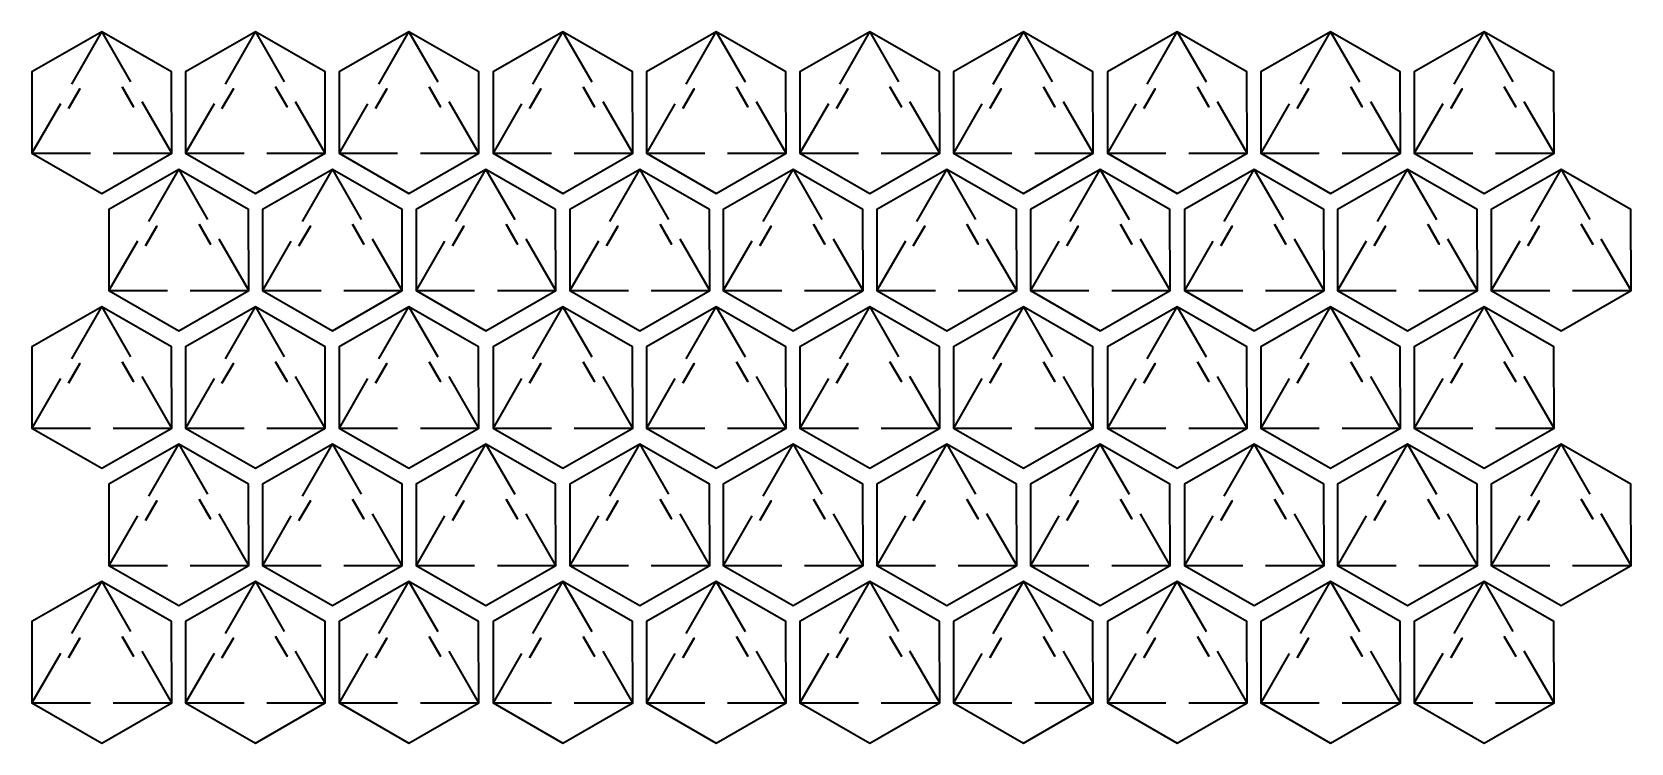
# Model space of a CAD drawing. Header units: inches. Extents: x 3 to 398, y -178 to -2.
import ezdxf

# ---------------------------------------------------------------- set-up
doc = ezdxf.new("R2010")
doc.units = ezdxf.units.IN
doc.header["$MEASUREMENT"] = 0
doc.layers.add('OneHexagon', color=7, linetype='Continuous')

msp = doc.modelspace()

# ---------------------------------------------------------------- linework, layer by layer
at = {"layer": 'OneHexagon', "color": 7, "lineweight": 35, "true_color": 0xffffff}
for points in [[(2.7, -32.03), (20, -42), (37.3, -32.03), (37.25, -11.9), (20, -2), (2.7, -11.9), (2.7, -32.03)], [(12.57, -14.91), (20, -2)], [(20, -2), (27.12, -14.38)], [(40.7, -32.03), (58, -42), (75.3, -32.03), (75.25, -11.9), (58, -2), (40.7, -11.9), (40.7, -32.03)], [(50.57, -14.91), (58, -2)], [(58, -2), (65.12, -14.38)], [(78.7, -32.03), (96, -42), (113.3, -32.03), (113.25, -11.9), (96, -2), (78.7, -11.9), (78.7, -32.03)], [(88.57, -14.91), (96, -2)], [(96, -2), (103.12, -14.38)], [(116.8, -32.03), (134.1, -42), (151.4, -32.03), (151.35, -11.9), (134.1, -2), (116.8, -11.9), (116.8, -32.03)], [(126.67, -14.91), (134.1, -2)], [(134.1, -2), (141.22, -14.38)], [(154.75, -32.03), (172.05, -42), (189.35, -32.03), (189.29, -11.9), (172.05, -2), (154.75, -11.9), (154.75, -32.03)], [(164.62, -14.91), (172.05, -2)], [(172.05, -2), (179.17, -14.38)], [(192.75, -32.03), (210.05, -42), (227.35, -32.03), (227.29, -11.9), (210.05, -2), (192.75, -11.9), (192.75, -32.03)], [(202.62, -14.91), (210.05, -2)], [(210.05, -2), (217.17, -14.38)], [(230.75, -32.03), (248.05, -42), (265.35, -32.03), (265.29, -11.9), (248.05, -2), (230.75, -11.9), (230.75, -32.03)], [(240.62, -14.91), (248.05, -2)], [(248.05, -2), (255.17, -14.38)], [(268.85, -32.03), (286.15, -42), (303.45, -32.03), (303.39, -11.9), (286.15, -2), (268.85, -11.9), (268.85, -32.03)], [(278.72, -14.91), (286.15, -2)], [(286.15, -2), (293.27, -14.38)], [(306.79, -32.03), (324.09, -42), (341.39, -32.03), (341.34, -11.9), (324.09, -2), (306.79, -11.9), (306.79, -32.03)], [(316.67, -14.91), (324.09, -2)], [(324.09, -2), (331.22, -14.38)], [(344.79, -32.03), (362.09, -42), (379.39, -32.03), (379.34, -11.9), (362.09, -2), (344.79, -11.9), (344.79, -32.03)], [(354.67, -14.91), (362.09, -2)], [(362.09, -2), (369.22, -14.38)], [(22.82, -32.03), (37.3, -32.03), (29.95, -19.27)], [(60.82, -32.03), (75.3, -32.03), (67.95, -19.27)], [(98.82, -32.03), (113.3, -32.03), (105.95, -19.27)], [(136.92, -32.03), (151.4, -32.03), (144.05, -19.27)], [(174.87, -32.03), (189.35, -32.03), (181.99, -19.27)], [(212.87, -32.03), (227.35, -32.03), (219.99, -19.27)], [(250.87, -32.03), (265.35, -32.03), (257.99, -19.27)], [(288.97, -32.03), (303.45, -32.03), (296.09, -19.27)], [(326.92, -32.03), (341.39, -32.03), (334.04, -19.27)], [(364.92, -32.03), (379.39, -32.03), (372.04, -19.27)], [(9.75, -19.8), (2.7, -32.03), (17.18, -32.03)], [(47.75, -19.8), (40.7, -32.03), (55.18, -32.03)], [(85.75, -19.8), (78.7, -32.03), (93.18, -32.03)], [(123.85, -19.8), (116.8, -32.03), (131.28, -32.03)], [(161.8, -19.8), (154.75, -32.03), (169.23, -32.03)], [(199.8, -19.8), (192.75, -32.03), (207.23, -32.03)], [(237.8, -19.8), (230.75, -32.03), (245.23, -32.03)], [(275.9, -19.8), (268.85, -32.03), (283.33, -32.03)], [(313.84, -19.8), (306.79, -32.03), (321.27, -32.03)], [(351.84, -19.8), (344.79, -32.03), (359.27, -32.03)], [(21.75, -66.03), (39.05, -76), (56.35, -66.03), (56.3, -45.9), (39.05, -36), (21.75, -45.9), (21.75, -66.03)], [(31.62, -48.91), (39.05, -36)], [(39.05, -36), (46.17, -48.38)], [(59.75, -66.03), (77.05, -76), (94.35, -66.03), (94.3, -45.9), (77.05, -36), (59.75, -45.9), (59.75, -66.03)], [(69.62, -48.91), (77.05, -36)], [(77.05, -36), (84.17, -48.38)], [(97.75, -66.03), (115.05, -76), (132.35, -66.03), (132.3, -45.9), (115.05, -36), (97.75, -45.9), (97.75, -66.03)], [(107.62, -48.91), (115.05, -36)], [(115.05, -36), (122.17, -48.38)], [(135.85, -66.03), (153.15, -76), (170.45, -66.03), (170.4, -45.9), (153.15, -36), (135.85, -45.9), (135.85, -66.03)], [(145.72, -48.91), (153.15, -36)], [(153.15, -36), (160.27, -48.38)], [(173.8, -66.03), (191.1, -76), (208.4, -66.03), (208.34, -45.9), (191.1, -36), (173.8, -45.9), (173.8, -66.03)], [(183.67, -48.91), (191.1, -36)], [(191.1, -36), (198.22, -48.38)], [(211.8, -66.03), (229.1, -76), (246.4, -66.03), (246.34, -45.9), (229.1, -36), (211.8, -45.9), (211.8, -66.03)], [(221.67, -48.91), (229.1, -36)], [(229.1, -36), (236.22, -48.38)], [(249.8, -66.03), (267.1, -76), (284.4, -66.03), (284.34, -45.9), (267.1, -36), (249.8, -45.9), (249.8, -66.03)], [(259.67, -48.91), (267.1, -36)], [(267.1, -36), (274.22, -48.38)], [(287.9, -66.03), (305.2, -76), (322.5, -66.03), (322.44, -45.9), (305.2, -36), (287.9, -45.9), (287.9, -66.03)], [(297.77, -48.91), (305.2, -36)], [(305.2, -36), (312.32, -48.38)], [(325.84, -66.03), (343.14, -76), (360.44, -66.03), (360.39, -45.9), (343.14, -36), (325.84, -45.9), (325.84, -66.03)], [(335.72, -48.91), (343.14, -36)], [(343.14, -36), (350.27, -48.38)], [(363.84, -66.03), (381.14, -76), (398.44, -66.03), (398.39, -45.9), (381.14, -36), (363.84, -45.9), (363.84, -66.03)], [(373.72, -48.91), (381.14, -36)], [(381.14, -36), (388.27, -48.38)], [(28.8, -53.8), (21.75, -66.03), (36.23, -66.03)], [(41.87, -66.03), (56.35, -66.03), (49, -53.27)], [(66.8, -53.8), (59.75, -66.03), (74.23, -66.03)], [(79.87, -66.03), (94.35, -66.03), (87, -53.27)], [(104.8, -53.8), (97.75, -66.03), (112.23, -66.03)], [(117.87, -66.03), (132.35, -66.03), (125, -53.27)], [(142.9, -53.8), (135.85, -66.03), (150.33, -66.03)], [(155.97, -66.03), (170.45, -66.03), (163.1, -53.27)], [(180.85, -53.8), (173.8, -66.03), (188.28, -66.03)], [(193.92, -66.03), (208.4, -66.03), (201.04, -53.27)], [(218.85, -53.8), (211.8, -66.03), (226.28, -66.03)], [(231.92, -66.03), (246.4, -66.03), (239.04, -53.27)], [(256.85, -53.8), (249.8, -66.03), (264.28, -66.03)], [(269.92, -66.03), (284.4, -66.03), (277.04, -53.27)], [(294.95, -53.8), (287.9, -66.03), (302.38, -66.03)], [(308.02, -66.03), (322.5, -66.03), (315.14, -53.27)], [(332.89, -53.8), (325.84, -66.03), (340.32, -66.03)], [(345.97, -66.03), (360.44, -66.03), (353.09, -53.27)], [(370.89, -53.8), (363.84, -66.03), (378.32, -66.03)], [(383.97, -66.03), (398.44, -66.03), (391.09, -53.27)], [(2.7, -100.03), (20, -110), (37.3, -100.03), (37.24, -79.9), (20, -70), (2.7, -79.9), (2.7, -100.03)], [(12.57, -82.91), (20, -70)], [(20, -70), (27.12, -82.38)], [(40.7, -100.03), (58, -110), (75.3, -100.03), (75.24, -79.9), (58, -70), (40.7, -79.9), (40.7, -100.03)], [(50.57, -82.91), (58, -70)], [(58, -70), (65.12, -82.38)], [(78.7, -100.03), (96, -110), (113.3, -100.03), (113.24, -79.9), (96, -70), (78.7, -79.9), (78.7, -100.03)], [(88.57, -82.91), (96, -70)], [(96, -70), (103.12, -82.38)], [(116.8, -100.03), (134.1, -110), (151.4, -100.03), (151.34, -79.9), (134.1, -70), (116.8, -79.9), (116.8, -100.03)], [(126.67, -82.91), (134.1, -70)], [(134.1, -70), (141.22, -82.38)], [(154.75, -100.03), (172.05, -110), (189.35, -100.03), (189.29, -79.9), (172.05, -70), (154.75, -79.9), (154.75, -100.03)], [(164.62, -82.91), (172.05, -70)], [(172.05, -70), (179.17, -82.38)], [(192.75, -100.03), (210.05, -110), (227.35, -100.03), (227.29, -79.9), (210.05, -70), (192.75, -79.9), (192.75, -100.03)], [(202.62, -82.91), (210.05, -70)], [(210.05, -70), (217.17, -82.38)], [(230.75, -100.03), (248.05, -110), (265.35, -100.03), (265.29, -79.9), (248.05, -70), (230.75, -79.9), (230.75, -100.03)], [(240.62, -82.91), (248.05, -70)], [(248.05, -70), (255.17, -82.38)], [(268.85, -100.03), (286.15, -110), (303.45, -100.03), (303.39, -79.9), (286.15, -70), (268.85, -79.9), (268.85, -100.03)], [(278.72, -82.91), (286.15, -70)], [(286.15, -70), (293.27, -82.38)], [(306.79, -100.03), (324.09, -110), (341.39, -100.03), (341.34, -79.9), (324.09, -70), (306.79, -79.9), (306.79, -100.03)], [(316.67, -82.91), (324.09, -70)], [(324.09, -70), (331.22, -82.38)], [(344.79, -100.03), (362.09, -110), (379.39, -100.03), (379.34, -79.9), (362.09, -70), (344.79, -79.9), (344.79, -100.03)], [(354.67, -82.91), (362.09, -70)], [(362.09, -70), (369.22, -82.38)], [(9.75, -87.8), (2.7, -100.03), (17.18, -100.03)], [(22.82, -100.03), (37.3, -100.03), (29.94, -87.27)], [(47.75, -87.8), (40.7, -100.03), (55.18, -100.03)], [(60.82, -100.03), (75.3, -100.03), (67.94, -87.27)], [(85.75, -87.8), (78.7, -100.03), (93.18, -100.03)], [(98.82, -100.03), (113.3, -100.03), (105.94, -87.27)], [(123.85, -87.8), (116.8, -100.03), (131.28, -100.03)], [(136.92, -100.03), (151.4, -100.03), (144.04, -87.27)], [(161.8, -87.8), (154.75, -100.03), (169.22, -100.03)], [(174.87, -100.03), (189.35, -100.03), (181.99, -87.27)], [(199.8, -87.8), (192.75, -100.03), (207.22, -100.03)], [(212.87, -100.03), (227.35, -100.03), (219.99, -87.27)], [(237.8, -87.8), (230.75, -100.03), (245.22, -100.03)], [(250.87, -100.03), (265.35, -100.03), (257.99, -87.27)], [(275.9, -87.8), (268.85, -100.03), (283.32, -100.03)], [(288.97, -100.03), (303.45, -100.03), (296.09, -87.27)], [(313.84, -87.8), (306.79, -100.03), (321.27, -100.03)], [(326.92, -100.03), (341.39, -100.03), (334.04, -87.27)], [(351.84, -87.8), (344.79, -100.03), (359.27, -100.03)], [(364.92, -100.03), (379.39, -100.03), (372.04, -87.27)], [(21.75, -134.03), (39.05, -144), (56.35, -134.03), (56.29, -113.9), (39.05, -104), (21.75, -113.9), (21.75, -134.03)], [(31.62, -116.91), (39.05, -104)], [(39.05, -104), (46.17, -116.38)], [(59.75, -134.03), (77.05, -144), (94.35, -134.03), (94.29, -113.9), (77.05, -104), (59.75, -113.9), (59.75, -134.03)], [(69.62, -116.91), (77.05, -104)], [(77.05, -104), (84.17, -116.38)], [(97.75, -134.03), (115.05, -144), (132.35, -134.03), (132.29, -113.9), (115.05, -104), (97.75, -113.9), (97.75, -134.03)], [(107.62, -116.91), (115.05, -104)], [(115.05, -104), (122.17, -116.38)], [(135.85, -134.03), (153.15, -144), (170.45, -134.03), (170.39, -113.9), (153.15, -104), (135.85, -113.9), (135.85, -134.03)], [(145.72, -116.91), (153.15, -104)], [(153.15, -104), (160.27, -116.38)], [(173.8, -134.03), (191.1, -144), (208.4, -134.03), (208.34, -113.9), (191.1, -104), (173.8, -113.9), (173.8, -134.03)], [(183.67, -116.91), (191.1, -104)], [(191.1, -104), (198.22, -116.38)], [(211.8, -134.03), (229.1, -144), (246.4, -134.03), (246.34, -113.9), (229.1, -104), (211.8, -113.9), (211.8, -134.03)], [(221.67, -116.91), (229.1, -104)], [(229.1, -104), (236.22, -116.38)], [(249.8, -134.03), (267.1, -144), (284.4, -134.03), (284.34, -113.9), (267.1, -104), (249.8, -113.9), (249.8, -134.03)], [(259.67, -116.91), (267.1, -104)], [(267.1, -104), (274.22, -116.38)], [(287.9, -134.03), (305.2, -144), (322.5, -134.03), (322.44, -113.9), (305.2, -104), (287.9, -113.9), (287.9, -134.03)], [(297.77, -116.91), (305.2, -104)], [(305.2, -104), (312.32, -116.38)], [(325.84, -134.03), (343.14, -144), (360.44, -134.03), (360.39, -113.9), (343.14, -104), (325.84, -113.9), (325.84, -134.03)], [(335.72, -116.91), (343.14, -104)], [(343.14, -104), (350.27, -116.38)], [(363.84, -134.03), (381.14, -144), (398.44, -134.03), (398.39, -113.9), (381.14, -104), (363.84, -113.9), (363.84, -134.03)], [(373.72, -116.91), (381.14, -104)], [(381.14, -104), (388.27, -116.38)], [(28.8, -121.8), (21.75, -134.03), (36.23, -134.03)], [(41.87, -134.03), (56.35, -134.03), (48.99, -121.27)], [(66.8, -121.8), (59.75, -134.03), (74.23, -134.03)], [(79.87, -134.03), (94.35, -134.03), (86.99, -121.27)], [(104.8, -121.8), (97.75, -134.03), (112.23, -134.03)], [(117.87, -134.03), (132.35, -134.03), (124.99, -121.27)], [(142.9, -121.8), (135.85, -134.03), (150.33, -134.03)], [(155.97, -134.03), (170.45, -134.03), (163.09, -121.27)], [(180.85, -121.8), (173.8, -134.03), (188.27, -134.03)], [(193.92, -134.03), (208.4, -134.03), (201.04, -121.27)], [(218.85, -121.8), (211.8, -134.03), (226.27, -134.03)], [(231.92, -134.03), (246.4, -134.03), (239.04, -121.27)], [(256.85, -121.8), (249.8, -134.03), (264.27, -134.03)], [(269.92, -134.03), (284.4, -134.03), (277.04, -121.27)], [(294.95, -121.8), (287.9, -134.03), (302.37, -134.03)], [(308.02, -134.03), (322.5, -134.03), (315.14, -121.27)], [(332.89, -121.8), (325.84, -134.03), (340.32, -134.03)], [(345.97, -134.03), (360.44, -134.03), (353.09, -121.27)], [(370.89, -121.8), (363.84, -134.03), (378.32, -134.03)], [(383.97, -134.03), (398.44, -134.03), (391.09, -121.27)], [(2.7, -168.03), (20, -178), (37.3, -168.03), (37.24, -147.9), (20, -138), (2.7, -147.9), (2.7, -168.03)], [(12.57, -150.91), (20, -138)], [(20, -138), (27.12, -150.38)], [(40.7, -168.03), (58, -178), (75.3, -168.03), (75.24, -147.9), (58, -138), (40.7, -147.9), (40.7, -168.03)], [(50.57, -150.91), (58, -138)], [(58, -138), (65.12, -150.38)], [(78.7, -168.03), (96, -178), (113.3, -168.03), (113.24, -147.9), (96, -138), (78.7, -147.9), (78.7, -168.03)], [(88.57, -150.91), (96, -138)], [(96, -138), (103.12, -150.38)], [(116.8, -168.03), (134.1, -178), (151.4, -168.03), (151.34, -147.9), (134.1, -138), (116.8, -147.9), (116.8, -168.03)], [(126.67, -150.91), (134.1, -138)], [(134.1, -138), (141.22, -150.38)], [(154.75, -168.03), (172.05, -178), (189.35, -168.03), (189.29, -147.9), (172.05, -138), (154.75, -147.9), (154.75, -168.03)], [(164.62, -150.91), (172.05, -138)], [(172.05, -138), (179.17, -150.38)], [(192.75, -168.03), (210.05, -178), (227.35, -168.03), (227.29, -147.9), (210.05, -138), (192.75, -147.9), (192.75, -168.03)], [(202.62, -150.91), (210.05, -138)], [(210.05, -138), (217.17, -150.38)], [(230.75, -168.03), (248.05, -178), (265.35, -168.03), (265.29, -147.9), (248.05, -138), (230.75, -147.9), (230.75, -168.03)], [(240.62, -150.91), (248.05, -138)], [(248.05, -138), (255.17, -150.38)], [(268.85, -168.03), (286.15, -178), (303.45, -168.03), (303.39, -147.9), (286.15, -138), (268.85, -147.9), (268.85, -168.03)], [(278.72, -150.91), (286.15, -138)], [(286.15, -138), (293.27, -150.38)], [(306.79, -168.03), (324.09, -178), (341.39, -168.03), (341.34, -147.9), (324.09, -138), (306.79, -147.9), (306.79, -168.03)], [(316.67, -150.91), (324.09, -138)], [(324.09, -138), (331.22, -150.38)], [(344.79, -168.03), (362.09, -178), (379.39, -168.03), (379.34, -147.9), (362.09, -138), (344.79, -147.9), (344.79, -168.03)], [(354.67, -150.91), (362.09, -138)], [(362.09, -138), (369.22, -150.38)], [(9.75, -155.8), (2.7, -168.03), (17.18, -168.03)], [(22.82, -168.03), (37.3, -168.03), (29.94, -155.27)], [(47.75, -155.8), (40.7, -168.03), (55.18, -168.03)], [(60.82, -168.03), (75.3, -168.03), (67.94, -155.27)], [(85.75, -155.8), (78.7, -168.03), (93.18, -168.03)], [(98.82, -168.03), (113.3, -168.03), (105.94, -155.27)], [(123.85, -155.8), (116.8, -168.03), (131.28, -168.03)], [(136.92, -168.03), (151.4, -168.03), (144.04, -155.27)], [(161.8, -155.8), (154.75, -168.03), (169.22, -168.03)], [(174.87, -168.03), (189.35, -168.03), (181.99, -155.27)], [(199.8, -155.8), (192.75, -168.03), (207.22, -168.03)], [(212.87, -168.03), (227.35, -168.03), (219.99, -155.27)], [(237.8, -155.8), (230.75, -168.03), (245.22, -168.03)], [(250.87, -168.03), (265.35, -168.03), (257.99, -155.27)], [(275.9, -155.8), (268.85, -168.03), (283.32, -168.03)], [(288.97, -168.03), (303.45, -168.03), (296.09, -155.27)], [(313.84, -155.8), (306.79, -168.03), (321.27, -168.03)], [(326.92, -168.03), (341.39, -168.03), (334.04, -155.27)], [(351.84, -155.8), (344.79, -168.03), (359.27, -168.03)], [(364.92, -168.03), (379.39, -168.03), (372.04, -155.27)]]:
    msp.add_lwpolyline(points, dxfattribs=at)
for points in [[(25, -15.61), (25, -15.61), (27.82, -20.49), (27.82, -20.49), (27.82, -20.49), (25, -15.61), (25, -15.61)], [(63, -15.61), (63, -15.61), (65.82, -20.49), (65.82, -20.49), (65.82, -20.49), (63, -15.61), (63, -15.61)], [(101, -15.61), (101, -15.61), (103.82, -20.49), (103.82, -20.49), (103.82, -20.49), (101, -15.61), (101, -15.61)], [(139.1, -15.61), (139.1, -15.61), (141.92, -20.49), (141.92, -20.49), (141.92, -20.49), (139.1, -15.61), (139.1, -15.61)], [(177.04, -15.61), (177.04, -15.61), (179.86, -20.49), (179.86, -20.49), (179.86, -20.49), (177.04, -15.61), (177.04, -15.61)], [(215.04, -15.61), (215.04, -15.61), (217.86, -20.49), (217.86, -20.49), (217.86, -20.49), (215.04, -15.61), (215.04, -15.61)], [(253.04, -15.61), (253.04, -15.61), (255.86, -20.49), (255.86, -20.49), (255.86, -20.49), (253.04, -15.61), (253.04, -15.61)], [(291.14, -15.61), (291.14, -15.61), (293.96, -20.49), (293.96, -20.49), (293.96, -20.49), (291.14, -15.61), (291.14, -15.61)], [(329.09, -15.61), (329.09, -15.61), (331.91, -20.49), (331.91, -20.49), (331.91, -20.49), (329.09, -15.61), (329.09, -15.61)], [(367.09, -15.61), (367.09, -15.61), (369.91, -20.49), (369.91, -20.49), (369.91, -20.49), (367.09, -15.61), (367.09, -15.61)], [(11.72, -20.94), (11.72, -20.94), (14.55, -16.05), (14.55, -16.05), (14.55, -16.05), (11.72, -20.94), (11.72, -20.94)], [(49.72, -20.94), (49.72, -20.94), (52.55, -16.05), (52.55, -16.05), (52.55, -16.05), (49.72, -20.94), (49.72, -20.94)], [(87.72, -20.94), (87.72, -20.94), (90.55, -16.05), (90.55, -16.05), (90.55, -16.05), (87.72, -20.94), (87.72, -20.94)], [(125.82, -20.94), (125.82, -20.94), (128.65, -16.05), (128.65, -16.05), (128.65, -16.05), (125.82, -20.94), (125.82, -20.94)], [(163.77, -20.94), (163.77, -20.94), (166.59, -16.05), (166.59, -16.05), (166.59, -16.05), (163.77, -20.94), (163.77, -20.94)], [(201.77, -20.94), (201.77, -20.94), (204.59, -16.05), (204.59, -16.05), (204.59, -16.05), (201.77, -20.94), (201.77, -20.94)], [(239.77, -20.94), (239.77, -20.94), (242.59, -16.05), (242.59, -16.05), (242.59, -16.05), (239.77, -20.94), (239.77, -20.94)], [(277.87, -20.94), (277.87, -20.94), (280.69, -16.05), (280.69, -16.05), (280.69, -16.05), (277.87, -20.94), (277.87, -20.94)], [(315.82, -20.94), (315.82, -20.94), (318.64, -16.05), (318.64, -16.05), (318.64, -16.05), (315.82, -20.94), (315.82, -20.94)], [(353.82, -20.94), (353.82, -20.94), (356.64, -16.05), (356.64, -16.05), (356.64, -16.05), (353.82, -20.94), (353.82, -20.94)], [(30.77, -54.94), (30.77, -54.94), (33.6, -50.05), (33.6, -50.05), (33.6, -50.05), (30.77, -54.94), (30.77, -54.94)], [(44.05, -49.61), (44.05, -49.61), (46.87, -54.49), (46.87, -54.49), (46.87, -54.49), (44.05, -49.61), (44.05, -49.61)], [(68.77, -54.94), (68.77, -54.94), (71.6, -50.05), (71.6, -50.05), (71.6, -50.05), (68.77, -54.94), (68.77, -54.94)], [(82.05, -49.61), (82.05, -49.61), (84.87, -54.49), (84.87, -54.49), (84.87, -54.49), (82.05, -49.61), (82.05, -49.61)], [(106.77, -54.94), (106.77, -54.94), (109.6, -50.05), (109.6, -50.05), (109.6, -50.05), (106.77, -54.94), (106.77, -54.94)], [(120.05, -49.61), (120.05, -49.61), (122.87, -54.49), (122.87, -54.49), (122.87, -54.49), (120.05, -49.61), (120.05, -49.61)], [(144.87, -54.94), (144.87, -54.94), (147.7, -50.05), (147.7, -50.05), (147.7, -50.05), (144.87, -54.94), (144.87, -54.94)], [(158.15, -49.61), (158.15, -49.61), (160.97, -54.49), (160.97, -54.49), (160.97, -54.49), (158.15, -49.61), (158.15, -49.61)], [(182.82, -54.94), (182.82, -54.94), (185.64, -50.05), (185.64, -50.05), (185.64, -50.05), (182.82, -54.94), (182.82, -54.94)], [(196.09, -49.61), (196.09, -49.61), (198.91, -54.49), (198.91, -54.49), (198.91, -54.49), (196.09, -49.61), (196.09, -49.61)], [(220.82, -54.94), (220.82, -54.94), (223.64, -50.05), (223.64, -50.05), (223.64, -50.05), (220.82, -54.94), (220.82, -54.94)], [(234.09, -49.61), (234.09, -49.61), (236.91, -54.49), (236.91, -54.49), (236.91, -54.49), (234.09, -49.61), (234.09, -49.61)], [(258.82, -54.94), (258.82, -54.94), (261.64, -50.05), (261.64, -50.05), (261.64, -50.05), (258.82, -54.94), (258.82, -54.94)], [(272.09, -49.61), (272.09, -49.61), (274.91, -54.49), (274.91, -54.49), (274.91, -54.49), (272.09, -49.61), (272.09, -49.61)], [(296.92, -54.94), (296.92, -54.94), (299.74, -50.05), (299.74, -50.05), (299.74, -50.05), (296.92, -54.94), (296.92, -54.94)], [(310.19, -49.61), (310.19, -49.61), (313.01, -54.49), (313.01, -54.49), (313.01, -54.49), (310.19, -49.61), (310.19, -49.61)], [(334.87, -54.94), (334.87, -54.94), (337.69, -50.05), (337.69, -50.05), (337.69, -50.05), (334.87, -54.94), (334.87, -54.94)], [(348.14, -49.61), (348.14, -49.61), (350.96, -54.49), (350.96, -54.49), (350.96, -54.49), (348.14, -49.61), (348.14, -49.61)], [(372.87, -54.94), (372.87, -54.94), (375.69, -50.05), (375.69, -50.05), (375.69, -50.05), (372.87, -54.94), (372.87, -54.94)], [(386.14, -49.61), (386.14, -49.61), (388.96, -54.49), (388.96, -54.49), (388.96, -54.49), (386.14, -49.61), (386.14, -49.61)], [(11.72, -88.94), (11.72, -88.94), (14.55, -84.05), (14.55, -84.05), (14.55, -84.05), (11.72, -88.94), (11.72, -88.94)], [(25, -83.61), (25, -83.61), (27.82, -88.49), (27.82, -88.49), (27.82, -88.49), (25, -83.61), (25, -83.61)], [(49.72, -88.94), (49.72, -88.94), (52.55, -84.05), (52.55, -84.05), (52.55, -84.05), (49.72, -88.94), (49.72, -88.94)], [(63, -83.61), (63, -83.61), (65.82, -88.49), (65.82, -88.49), (65.82, -88.49), (63, -83.61), (63, -83.61)], [(87.72, -88.94), (87.72, -88.94), (90.55, -84.05), (90.55, -84.05), (90.55, -84.05), (87.72, -88.94), (87.72, -88.94)], [(101, -83.61), (101, -83.61), (103.82, -88.49), (103.82, -88.49), (103.82, -88.49), (101, -83.61), (101, -83.61)], [(125.82, -88.94), (125.82, -88.94), (128.65, -84.05), (128.65, -84.05), (128.65, -84.05), (125.82, -88.94), (125.82, -88.94)], [(139.1, -83.61), (139.1, -83.61), (141.92, -88.49), (141.92, -88.49), (141.92, -88.49), (139.1, -83.61), (139.1, -83.61)], [(163.77, -88.94), (163.77, -88.94), (166.59, -84.05), (166.59, -84.05), (166.59, -84.05), (163.77, -88.94), (163.77, -88.94)], [(177.04, -83.61), (177.04, -83.61), (179.86, -88.49), (179.86, -88.49), (179.86, -88.49), (177.04, -83.61), (177.04, -83.61)], [(201.77, -88.94), (201.77, -88.94), (204.59, -84.05), (204.59, -84.05), (204.59, -84.05), (201.77, -88.94), (201.77, -88.94)], [(215.04, -83.61), (215.04, -83.61), (217.86, -88.49), (217.86, -88.49), (217.86, -88.49), (215.04, -83.61), (215.04, -83.61)], [(239.77, -88.94), (239.77, -88.94), (242.59, -84.05), (242.59, -84.05), (242.59, -84.05), (239.77, -88.94), (239.77, -88.94)], [(253.04, -83.61), (253.04, -83.61), (255.86, -88.49), (255.86, -88.49), (255.86, -88.49), (253.04, -83.61), (253.04, -83.61)], [(277.87, -88.94), (277.87, -88.94), (280.69, -84.05), (280.69, -84.05), (280.69, -84.05), (277.87, -88.94), (277.87, -88.94)], [(291.14, -83.61), (291.14, -83.61), (293.96, -88.49), (293.96, -88.49), (293.96, -88.49), (291.14, -83.61), (291.14, -83.61)], [(315.82, -88.94), (315.82, -88.94), (318.64, -84.05), (318.64, -84.05), (318.64, -84.05), (315.82, -88.94), (315.82, -88.94)], [(329.09, -83.61), (329.09, -83.61), (331.91, -88.49), (331.91, -88.49), (331.91, -88.49), (329.09, -83.61), (329.09, -83.61)], [(353.82, -88.94), (353.82, -88.94), (356.64, -84.05), (356.64, -84.05), (356.64, -84.05), (353.82, -88.94), (353.82, -88.94)], [(367.09, -83.61), (367.09, -83.61), (369.91, -88.49), (369.91, -88.49), (369.91, -88.49), (367.09, -83.61), (367.09, -83.61)], [(30.77, -122.94), (30.77, -122.94), (33.6, -118.05), (33.6, -118.05), (33.6, -118.05), (30.77, -122.94), (30.77, -122.94)], [(44.05, -117.61), (44.05, -117.61), (46.87, -122.49), (46.87, -122.49), (46.87, -122.49), (44.05, -117.61), (44.05, -117.61)], [(68.77, -122.94), (68.77, -122.94), (71.6, -118.05), (71.6, -118.05), (71.6, -118.05), (68.77, -122.94), (68.77, -122.94)], [(82.05, -117.61), (82.05, -117.61), (84.87, -122.49), (84.87, -122.49), (84.87, -122.49), (82.05, -117.61), (82.05, -117.61)], [(106.77, -122.94), (106.77, -122.94), (109.6, -118.05), (109.6, -118.05), (109.6, -118.05), (106.77, -122.94), (106.77, -122.94)], [(120.05, -117.61), (120.05, -117.61), (122.87, -122.49), (122.87, -122.49), (122.87, -122.49), (120.05, -117.61), (120.05, -117.61)], [(144.87, -122.94), (144.87, -122.94), (147.7, -118.05), (147.7, -118.05), (147.7, -118.05), (144.87, -122.94), (144.87, -122.94)], [(158.15, -117.61), (158.15, -117.61), (160.97, -122.49), (160.97, -122.49), (160.97, -122.49), (158.15, -117.61), (158.15, -117.61)], [(182.82, -122.94), (182.82, -122.94), (185.64, -118.05), (185.64, -118.05), (185.64, -118.05), (182.82, -122.94), (182.82, -122.94)], [(196.09, -117.61), (196.09, -117.61), (198.91, -122.49), (198.91, -122.49), (198.91, -122.49), (196.09, -117.61), (196.09, -117.61)], [(220.82, -122.94), (220.82, -122.94), (223.64, -118.05), (223.64, -118.05), (223.64, -118.05), (220.82, -122.94), (220.82, -122.94)], [(234.09, -117.61), (234.09, -117.61), (236.91, -122.49), (236.91, -122.49), (236.91, -122.49), (234.09, -117.61), (234.09, -117.61)], [(258.82, -122.94), (258.82, -122.94), (261.64, -118.05), (261.64, -118.05), (261.64, -118.05), (258.82, -122.94), (258.82, -122.94)], [(272.09, -117.61), (272.09, -117.61), (274.91, -122.49), (274.91, -122.49), (274.91, -122.49), (272.09, -117.61), (272.09, -117.61)], [(296.92, -122.94), (296.92, -122.94), (299.74, -118.05), (299.74, -118.05), (299.74, -118.05), (296.92, -122.94), (296.92, -122.94)], [(310.19, -117.61), (310.19, -117.61), (313.01, -122.49), (313.01, -122.49), (313.01, -122.49), (310.19, -117.61), (310.19, -117.61)], [(334.87, -122.94), (334.87, -122.94), (337.69, -118.05), (337.69, -118.05), (337.69, -118.05), (334.87, -122.94), (334.87, -122.94)], [(348.14, -117.61), (348.14, -117.61), (350.96, -122.49), (350.96, -122.49), (350.96, -122.49), (348.14, -117.61), (348.14, -117.61)], [(372.87, -122.94), (372.87, -122.94), (375.69, -118.05), (375.69, -118.05), (375.69, -118.05), (372.87, -122.94), (372.87, -122.94)], [(386.14, -117.61), (386.14, -117.61), (388.96, -122.49), (388.96, -122.49), (388.96, -122.49), (386.14, -117.61), (386.14, -117.61)], [(11.72, -156.94), (11.72, -156.94), (14.55, -152.05), (14.55, -152.05), (14.55, -152.05), (11.72, -156.94), (11.72, -156.94)], [(25, -151.61), (25, -151.61), (27.82, -156.49), (27.82, -156.49), (27.82, -156.49), (25, -151.61), (25, -151.61)], [(49.72, -156.94), (49.72, -156.94), (52.55, -152.05), (52.55, -152.05), (52.55, -152.05), (49.72, -156.94), (49.72, -156.94)], [(63, -151.61), (63, -151.61), (65.82, -156.49), (65.82, -156.49), (65.82, -156.49), (63, -151.61), (63, -151.61)], [(87.72, -156.94), (87.72, -156.94), (90.55, -152.05), (90.55, -152.05), (90.55, -152.05), (87.72, -156.94), (87.72, -156.94)], [(101, -151.61), (101, -151.61), (103.82, -156.49), (103.82, -156.49), (103.82, -156.49), (101, -151.61), (101, -151.61)], [(125.82, -156.94), (125.82, -156.94), (128.65, -152.05), (128.65, -152.05), (128.65, -152.05), (125.82, -156.94), (125.82, -156.94)], [(139.1, -151.61), (139.1, -151.61), (141.92, -156.49), (141.92, -156.49), (141.92, -156.49), (139.1, -151.61), (139.1, -151.61)], [(163.77, -156.94), (163.77, -156.94), (166.59, -152.05), (166.59, -152.05), (166.59, -152.05), (163.77, -156.94), (163.77, -156.94)], [(177.04, -151.61), (177.04, -151.61), (179.86, -156.49), (179.86, -156.49), (179.86, -156.49), (177.04, -151.61), (177.04, -151.61)], [(201.77, -156.94), (201.77, -156.94), (204.59, -152.05), (204.59, -152.05), (204.59, -152.05), (201.77, -156.94), (201.77, -156.94)], [(215.04, -151.61), (215.04, -151.61), (217.86, -156.49), (217.86, -156.49), (217.86, -156.49), (215.04, -151.61), (215.04, -151.61)], [(239.77, -156.94), (239.77, -156.94), (242.59, -152.05), (242.59, -152.05), (242.59, -152.05), (239.77, -156.94), (239.77, -156.94)], [(253.04, -151.61), (253.04, -151.61), (255.86, -156.49), (255.86, -156.49), (255.86, -156.49), (253.04, -151.61), (253.04, -151.61)], [(277.87, -156.94), (277.87, -156.94), (280.69, -152.05), (280.69, -152.05), (280.69, -152.05), (277.87, -156.94), (277.87, -156.94)], [(291.14, -151.61), (291.14, -151.61), (293.96, -156.49), (293.96, -156.49), (293.96, -156.49), (291.14, -151.61), (291.14, -151.61)], [(315.82, -156.94), (315.82, -156.94), (318.64, -152.05), (318.64, -152.05), (318.64, -152.05), (315.82, -156.94), (315.82, -156.94)], [(329.09, -151.61), (329.09, -151.61), (331.91, -156.49), (331.91, -156.49), (331.91, -156.49), (329.09, -151.61), (329.09, -151.61)], [(353.82, -156.94), (353.82, -156.94), (356.64, -152.05), (356.64, -152.05), (356.64, -152.05), (353.82, -156.94), (353.82, -156.94)], [(367.09, -151.61), (367.09, -151.61), (369.91, -156.49), (369.91, -156.49), (369.91, -156.49), (367.09, -151.61), (367.09, -151.61)]]:
    msp.add_open_spline(points, degree=3, knots=[0, 0, 0, 0, 1, 1, 1, 2, 2, 2, 2], dxfattribs=at)

doc.saveas('drawing.dxf')
